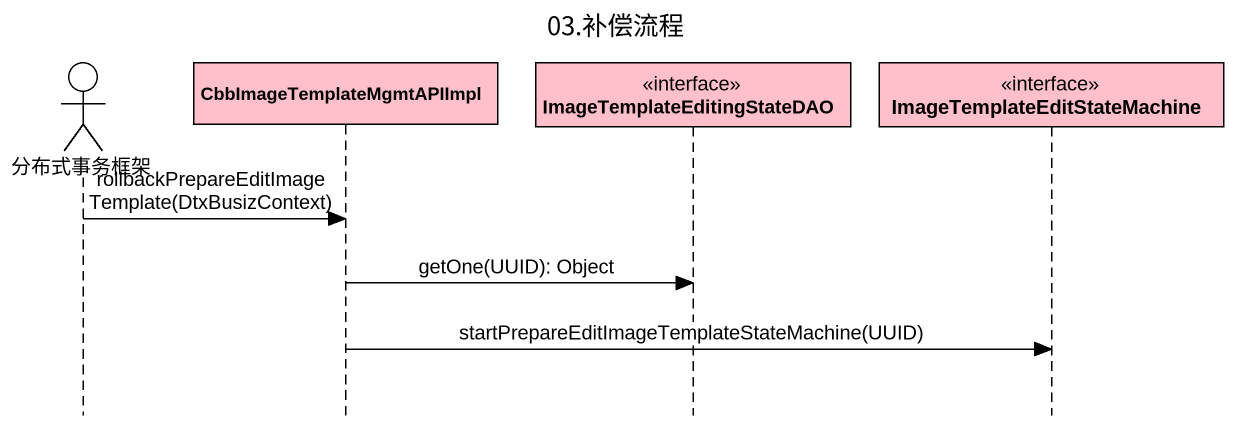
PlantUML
@startuml
title 03.补偿流程
hide footbox
actor 分布式事务框架 #FFFFFF
participant CbbImageTemplateMgmtAPIImpl #FFC0CB
participant ImageTemplateEditingStateDAO <<interface>> #FFC0CB
participant "ImageTemplateEditStateMachine" as ImageTemplateEditStateMachin <<interface>> #FFC0CB

分布式事务框架 -> CbbImageTemplateMgmtAPIImpl : rollbackPrepareEditImageTemplate(DtxBusizContext)
CbbImageTemplateMgmtAPIImpl -> ImageTemplateEditingStateDAO : getOne(UUID): Object
CbbImageTemplateMgmtAPIImpl -> ImageTemplateEditStateMachin : startPrepareEditImageTemplateStateMachine(UUID)
@enduml
